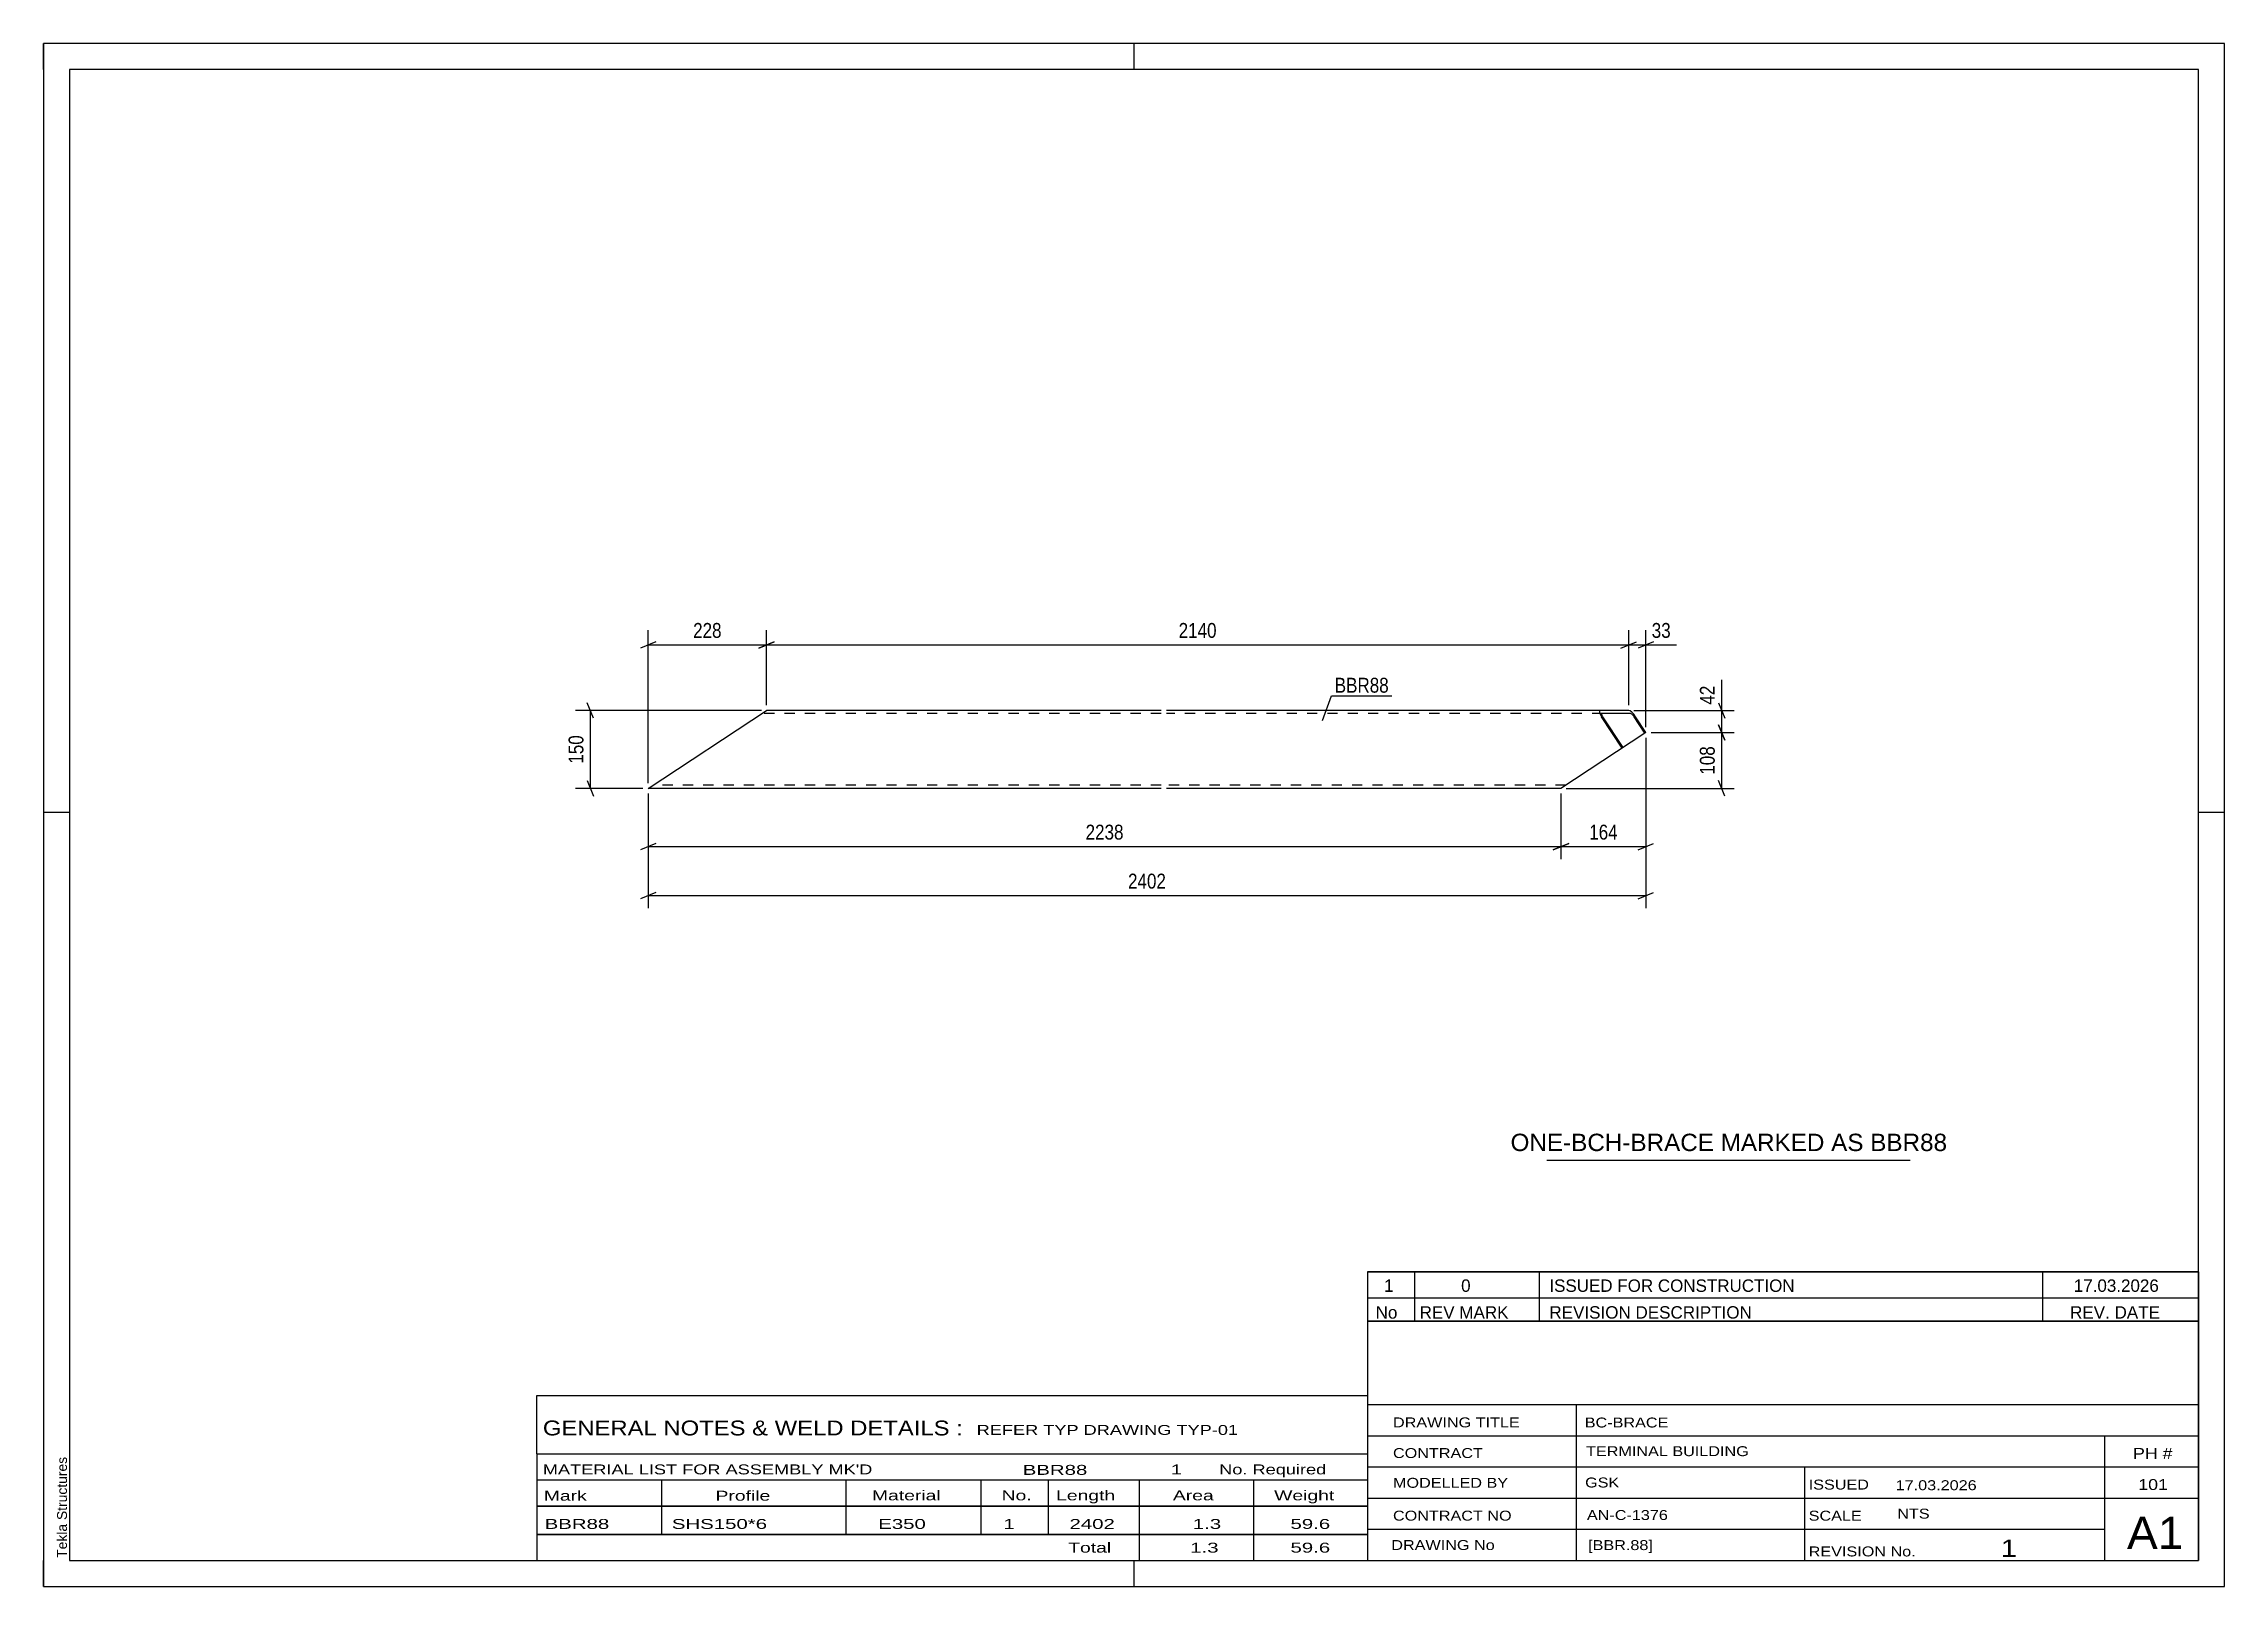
# Model space of a CAD drawing. Header units: millimetres. Extents: x 0 to 420, y 0 to 297.
import ezdxf

# ---------------------------------------------------------------- set-up
doc = ezdxf.new("R2010")
doc.units = ezdxf.units.MM
doc.linetypes.add('DXK_LINE_DOT2', pattern=[3.9198, 1.9599, -1.9599])
doc.styles.add('Arial', font='ARIAL.TTF', dxfattribs={"height": 0.2})
doc.styles.add('Arial Narrow', font='ARIALN.TTF', dxfattribs={"height": 0.2})

# ---------------------------------------------------------------- blocks, each defined once
blk = doc.blocks.new('Unknown-580639498-1162')
at = {"color": 5, "linetype": 'Continuous'}
for p, q in [((420, 297), (0, 297)), ((0, 297), (0, 0)), ((0, 292), (0, 297)), ((210, 292), (210, 297)), ((420, 0), (420, 297)), ((415, 292), (5, 292)), ((5, 292), (5, 5)), ((415, 5), (415, 292)), ((5, 149), (0, 149)), ((420, 149), (415, 149)), ((0, 0), (0, 5)), ((5, 5), (415, 5)), ((210, 0), (210, 5)), ((0, 0), (420, 0))]:
    blk.add_line(p, q, dxfattribs=at)
at = {"color": 174, "linetype": 'Continuous', "style": 'Arial'}
blk.add_text('Tekla Structures', height=1.9102, rotation=90, dxfattribs=at).set_placement((4.5, 5.5))
blk = doc.blocks.new('Part-580639498-1309 - 1303')
at = {"color": 2, "linetype": 'Continuous'}
for p, q in [((116.43, 153.62), (139.23, 168.62)), ((215.23, 168.62), (139.23, 168.62)), ((299.78, 168.62), (216.23, 168.62)), ((299.78, 168.62), (299.64, 168.53)), ((299.64, 168.53), (299.64, 168.27)), ((299.64, 168.27), (299.78, 167.88)), ((305.27, 168.62), (299.78, 168.62)), ((300.1, 167.98), (300.17, 168.02)), ((305.66, 168.02), (300.17, 168.02)), ((305.53, 168.53), (305.27, 168.62)), ((305.87, 168.27), (305.53, 168.53)), ((305.66, 168.02), (305.79, 167.98)), ((306.24, 167.88), (305.87, 168.27)), ((308.4, 164.26), (292.23, 153.62)), ((299.78, 167.88), (300.05, 167.42)), ((304.02, 161.38), (300.05, 167.42)), ((300.11, 167.85), (300.1, 167.98)), ((300.18, 167.65), (300.11, 167.85)), ((300.31, 167.42), (300.18, 167.65)), ((304.21, 161.5), (300.31, 167.42)), ((305.79, 167.98), (305.96, 167.85)), ((305.96, 167.85), (306.15, 167.65)), ((306.15, 167.65), (306.32, 167.42)), ((306.58, 167.42), (306.24, 167.88)), ((308.4, 164.26), (306.32, 167.42)), ((308.58, 164.38), (306.58, 167.42)), ((308.58, 164.38), (308.4, 164.26)), ((215.23, 153.62), (116.43, 153.62)), ((292.23, 153.62), (216.23, 153.62))]:
    blk.add_line(p, q, dxfattribs=at)
at = {"color": 7, "linetype": 'DXK_LINE_DOT2'}
for p, q in [((215.23, 168.02), (138.32, 168.02)), ((300.17, 168.02), (216.23, 168.02)), ((117.34, 154.22), (117.41, 154.27)), ((215.23, 154.22), (117.34, 154.22)), ((293.15, 154.22), (216.23, 154.22))]:
    blk.add_line(p, q, dxfattribs=at)
blk = doc.blocks.new('StraightDimension-580639498-1352 - 1303')
at = {"color": 7, "linetype": 'Continuous'}
for p, q in [((308.58, 163.38), (308.58, 130.59)), ((116.43, 152.62), (116.43, 130.59)), ((117.93, 133.59), (114.93, 132.39)), ((116.43, 132.99), (308.58, 132.99)), ((307.08, 132.39), (310.08, 133.59))]:
    blk.add_line(p, q, dxfattribs=at)
at = {"color": 0}
blk.add_wipeout([(216.76, 133.74), (216.76, 137.94), (208.25, 137.94), (208.25, 133.74)], dxfattribs=at)
at = {"color": 3, "style": 'Arial Narrow'}
blk.add_text('2402', height=2.863, dxfattribs=at).set_placement((208.85, 134.34))
blk = doc.blocks.new('StraightDimension-580639498-1692 - 1303')
at = {"color": 7, "linetype": 'Continuous'}
for p, q in [((140.73, 181.85), (137.73, 180.65)), ((139.23, 169.62), (139.23, 184.1)), ((139.23, 181.25), (305.27, 181.25)), ((303.77, 180.65), (306.77, 181.85)), ((305.27, 169.62), (305.27, 184.1))]:
    blk.add_line(p, q, dxfattribs=at)
at = {"color": 0}
blk.add_wipeout([(226.51, 182), (226.51, 186.2), (218, 186.2), (218, 182)], dxfattribs=at)
at = {"color": 3, "style": 'Arial Narrow'}
blk.add_text('2140', height=2.863, dxfattribs=at).set_placement((218.6, 182.6))
blk = doc.blocks.new('StraightDimension-580639498-1628 - 1303')
at = {"color": 7, "linetype": 'Continuous'}
for p, q in [((308.58, 163.38), (308.58, 140.02)), ((292.23, 152.62), (292.23, 140.02)), ((293.73, 143.02), (290.73, 141.82)), ((307.08, 141.82), (310.08, 143.02)), ((292.23, 142.42), (308.58, 142.42))]:
    blk.add_line(p, q, dxfattribs=at)
at = {"color": 0}
blk.add_wipeout([(303.75, 143.17), (303.75, 147.37), (297.07, 147.37), (297.07, 143.17)], dxfattribs=at)
at = {"color": 3, "style": 'Arial Narrow'}
blk.add_text('164', height=2.863, dxfattribs=at).set_placement((297.67, 143.77))
blk = doc.blocks.new('StraightDimension-580639498-1341 - 1303')
at = {"color": 7, "linetype": 'Continuous'}
for p, q in [((138.23, 168.62), (102.46, 168.62)), ((105.91, 167.12), (104.71, 170.12)), ((105.31, 153.62), (105.31, 168.62)), ((115.43, 153.62), (102.46, 153.62)), ((104.71, 155.12), (105.91, 152.12))]:
    blk.add_line(p, q, dxfattribs=at)
at = {"color": 0}
blk.add_wipeout([(104.56, 164.46), (100.36, 164.46), (100.36, 157.78), (104.56, 157.78)], dxfattribs=at)
at = {"color": 3, "style": 'Arial Narrow'}
blk.add_text('150', height=2.863, rotation=90.0002, dxfattribs=at).set_placement((103.96, 158.38))
blk = doc.blocks.new('StraightDimension-580639498-1693 - 1303')
at = {"color": 7, "linetype": 'Continuous'}
for p, q in [((117.93, 181.85), (114.93, 180.65)), ((116.43, 154.62), (116.43, 184.1)), ((116.43, 181.25), (139.23, 181.25)), ((137.73, 180.65), (140.73, 181.85)), ((139.23, 169.62), (139.23, 184.1))]:
    blk.add_line(p, q, dxfattribs=at)
at = {"color": 0}
blk.add_wipeout([(131.17, 182), (131.17, 186.2), (124.49, 186.2), (124.49, 182)], dxfattribs=at)
at = {"color": 3, "style": 'Arial Narrow'}
blk.add_text('228', height=2.863, dxfattribs=at).set_placement((125.09, 182.6))
blk = doc.blocks.new('StraightDimension-580639498-1629 - 1303')
at = {"color": 7, "linetype": 'Continuous'}
for p, q in [((116.43, 152.62), (116.43, 140.02)), ((292.23, 152.62), (292.23, 140.02)), ((117.93, 143.02), (114.93, 141.82)), ((290.73, 141.82), (293.73, 143.02)), ((116.43, 142.42), (292.23, 142.42))]:
    blk.add_line(p, q, dxfattribs=at)
at = {"color": 0}
blk.add_wipeout([(208.59, 143.17), (208.59, 147.37), (200.08, 147.37), (200.08, 143.17)], dxfattribs=at)
at = {"color": 3, "style": 'Arial Narrow'}
blk.add_text('2238', height=2.863, dxfattribs=at).set_placement((200.68, 143.77))
blk = doc.blocks.new('StraightDimension-580639498-1667 - 1303')
at = {"color": 7, "linetype": 'Continuous'}
for p, q in [((306.27, 168.62), (325.59, 168.62)), ((322.59, 170.12), (323.79, 167.12)), ((323.19, 164.38), (323.19, 168.62)), ((309.58, 164.38), (325.59, 164.38)), ((323.79, 162.88), (322.59, 165.88))]:
    blk.add_line(p, q, dxfattribs=at)
at = {"color": 0}
blk.add_wipeout([(322.44, 174), (318.24, 174), (318.24, 169.15), (322.44, 169.15)], dxfattribs=at)
at = {"color": 7, "linetype": 'Continuous'}
blk.add_line((323.19, 168.62), (323.19, 174.53), dxfattribs=at)
blk.add_line((323.19, 168.62), (323.19, 174.53), dxfattribs=at)
at = {"color": 3, "style": 'Arial Narrow'}
blk.add_text('42', height=2.863, rotation=90.0002, dxfattribs=at).set_placement((321.84, 169.75))
blk = doc.blocks.new('StraightDimension-580639498-1668 - 1303')
at = {"color": 7, "linetype": 'Continuous'}
for p, q in [((309.58, 164.38), (325.59, 164.38)), ((322.59, 165.88), (323.79, 162.88)), ((323.19, 153.62), (323.19, 164.38)), ((293.23, 153.62), (325.59, 153.62)), ((323.79, 152.12), (322.59, 155.12))]:
    blk.add_line(p, q, dxfattribs=at)
at = {"color": 0}
blk.add_wipeout([(322.44, 162.34), (318.24, 162.34), (318.24, 155.66), (322.44, 155.66)], dxfattribs=at)
at = {"color": 3, "style": 'Arial Narrow'}
blk.add_text('108', height=2.863, rotation=90.0002, dxfattribs=at).set_placement((321.84, 156.26))
blk = doc.blocks.new('StraightDimension-580639498-1691 - 1303')
at = {"color": 7, "linetype": 'Continuous'}
for p, q in [((303.77, 180.65), (306.77, 181.85)), ((305.27, 169.62), (305.27, 184.1)), ((305.27, 181.25), (308.58, 181.25)), ((310.08, 181.85), (307.08, 180.65)), ((308.58, 165.38), (308.58, 184.1))]:
    blk.add_line(p, q, dxfattribs=at)
at = {"color": 0}
blk.add_wipeout([(313.97, 182), (313.97, 186.2), (309.11, 186.2), (309.11, 182)], dxfattribs=at)
at = {"color": 7, "linetype": 'Continuous'}
blk.add_line((308.58, 181.25), (314.49, 181.25), dxfattribs=at)
blk.add_line((308.58, 181.25), (314.49, 181.25), dxfattribs=at)
at = {"color": 3, "style": 'Arial Narrow'}
blk.add_text('33', height=2.863, dxfattribs=at).set_placement((309.71, 182.6))
blk = doc.blocks.new('Unknown-580639498-2078')
at = {"color": 7, "linetype": 'Continuous'}
blk.add_line((289.5, 82.05), (359.5, 82.05), dxfattribs=at)
at = {"color": 7, "style": 'Arial'}
blk.add_text('ONE-BCH-BRACE MARKED AS BBR88', height=3.3428, dxfattribs=at).set_placement((282.52, 83.8))
blk = doc.blocks.new('Unknown-580639498-2075')
at = {"color": 7, "linetype": 'Continuous'}
for p, q in [((255, 51.05), (255, 5)), ((255, 51.05), (415, 51.05)), ((415, 51), (415, 5)), ((255, 35), (415, 35)), ((295.14, 35), (295.14, 5)), ((255, 29), (415, 29)), ((397, 5.05), (397, 29.05)), ((255, 23), (415, 23)), ((339.14, 23), (339.14, 5)), ((255, 17), (415, 17)), ((255, 11), (397, 11)), ((255, 5), (415, 5))]:
    blk.add_line(p, q, dxfattribs=at)
at = {"color": 7, "style": 'Arial Narrow'}
for s, height, width, p in [('DRAWING TITLE', 1.9089, 1.425378, (259.88, 30.61)), ('BC-BRACE', 1.909, 1.425378, (296.81, 30.59)), ('CONTRACT', 1.909, 1.425378, (259.88, 24.71)), ('TERMINAL BUILDING', 1.9089, 1.425378, (297.06, 25.07)), ('MODELLED BY', 1.9089, 1.425378, (259.88, 18.98)), ('GSK', 1.909, 1.425378, (296.88, 19.04)), ('ISSUED', 1.909, 1.425378, (339.94, 18.64)), ('17.03.2026', 1.909, 1.425378, (356.69, 18.52)), ('CONTRACT NO', 1.9089, 1.425378, (259.88, 12.66)), ('AN-C-1376', 1.909, 1.425378, (297.23, 12.78)), ('SCALE', 1.909, 1.425378, (339.94, 12.65)), ('A1', 6.204, 1.25, (401.24, 7.2)), ('DRAWING No', 1.909, 1.425378, (259.56, 7)), ('[BBR.88]', 1.909, 1.425378, (297.46, 6.99)), ('1', 3.34, 1.5, (376.91, 5.68)), ('REVISION No.', 1.9089, 1.425378, (339.94, 5.77))]:
    blk.add_text(s, height=height, dxfattribs=dict(at, width=width)).set_placement(p)
at = {"color": 7, "linetype": 'Continuous', "style": 'Arial Narrow'}
for s, height, width, p in [('PH #', 2.1, 1.42538, (402.4, 24.55)), ('101', 2.1, 1.42538, (403.41, 18.55)), ('NTS', 1.909, 1.425378, (357, 13.05))]:
    blk.add_text(s, height=height, dxfattribs=dict(at, width=width)).set_placement(p)
blk = doc.blocks.new('Unknown-580639498-2076')
at = {"color": 7, "linetype": 'Continuous'}
for p, q in [((255, 60.55), (415, 60.55)), ((415, 60.55), (255, 60.55)), ((255, 60.55), (255, 55.55)), ((264, 60.55), (264, 55.55)), ((288, 60.55), (288, 55.55)), ((385, 60.55), (385, 55.55)), ((415, 60.55), (415, 55.55)), ((255, 55.55), (415, 55.55)), ((255, 55.55), (255, 51.05)), ((255, 55.55), (415, 55.55)), ((264, 55.55), (264, 51.05)), ((288, 55.55), (288, 51.05)), ((385, 55.55), (385, 51.05)), ((415, 55.55), (415, 51.05)), ((415, 51.05), (255, 51.05))]:
    blk.add_line(p, q, dxfattribs=at)
at = {"color": 7, "linetype": 'Continuous', "style": 'Arial Narrow'}
for s, height, width, p in [('1', 2.39, 1.196471, (258.16, 56.7)), ('0', 2.39, 1.196471, (273, 56.7)), ('ISSUED FOR CONSTRUCTION', 2.3861, 1.196471, (290, 56.7)), ('17.03.2026', 2.386, 1.196471, (391, 56.7)), ('No', 2.386, 1.2, (256.54, 51.55)), ('REV MARK', 2.386, 1.2, (265, 51.55)), ('REVISION DESCRIPTION', 2.3861, 1.2, (290, 51.55)), ('REV. DATE', 2.386, 1.2, (390.28, 51.55))]:
    blk.add_text(s, height=height, dxfattribs=dict(at, width=width)).set_placement(p)
blk = doc.blocks.new('Unknown-580639498-2077')
at = {"color": 7, "linetype": 'Continuous'}
for p, q in [((95, 36.75), (255, 36.75)), ((95, 25.5), (95, 36.75)), ((255, 36.75), (255, 25.5)), ((95, 25.5), (255, 25.5)), ((95, 25.5), (95, 20.5)), ((255, 25.5), (255, 20.5)), ((95, 20.5), (255, 20.5)), ((95, 20.5), (95, 15.5)), ((119, 20.5), (119, 15.5)), ((154.5, 20.5), (154.5, 15.5)), ((180.5, 20.5), (180.5, 15.5)), ((193.5, 20.5), (193.5, 15.5)), ((211, 20.5), (211, 15.5)), ((233, 20.5), (233, 15.5)), ((255, 20.5), (255, 15.5)), ((95, 15.5), (255, 15.5)), ((95, 15.45), (95, 10.05)), ((95, 15.45), (255, 15.45)), ((119, 15.5), (119, 10)), ((154.5, 15.5), (154.5, 10)), ((180.5, 15.5), (180.5, 10)), ((193.5, 15.5), (193.5, 10)), ((211, 15.5), (211, 10)), ((233, 15.5), (233, 10)), ((255, 15.45), (255, 10.05)), ((95, 10.05), (255, 10.05)), ((95, 10), (255, 10)), ((95, 10), (95, 5)), ((211, 10), (211, 5)), ((233, 10), (233, 5)), ((255, 10), (255, 5)), ((95, 5), (255, 5))]:
    blk.add_line(p, q, dxfattribs=at)
at = {"color": 7, "style": 'Arial Narrow'}
for s, height, width, p in [('GENERAL NOTES & WELD DETAILS :', 2.8633, 1.4, (96.15, 29.06)), ('REFER TYP DRAWING TYP-01', 1.9089, 1.6, (179.7, 29.16)), ("MATERIAL LIST FOR ASSEMBLY MK'D", 1.9089, 1.6, (96.15, 21.56)), ('BBR88', 1.909, 1.794707, (188.57, 21.47)), ('1', 1.91, 1.794707, (217.08, 21.56)), ('No. Required', 1.9089, 1.6, (226.41, 21.56)), ('Mark', 1.909, 1.7, (96.34, 16.5)), ('Profile', 1.909, 1.7, (129.41, 16.5)), ('Material', 1.909, 1.7, (159.54, 16.56)), ('No.', 1.909, 1.7, (184.5, 16.56)), ('Length', 1.909, 1.7, (195, 16.56)), ('Area', 1.909, 1.7, (217.5, 16.56)), ('Weight', 1.909, 1.7, (237, 16.56))]:
    blk.add_text(s, height=height, dxfattribs=dict(at, width=width)).set_placement(p)
at = {"color": 7, "linetype": 'Continuous', "style": 'Arial Narrow'}
for s, height, width, p in [('BBR88', 1.909, 1.794707, (96.5, 11.06)), ('SHS150*6', 1.909, 1.794707, (121, 11.06)), ('E350', 1.909, 1.794707, (160.74, 11.06)), ('1', 1.91, 1.794707, (184.86, 11.06)), ('2402', 1.909, 1.794707, (197.58, 11.06)), ('1.3', 1.909, 1.794707, (221.32, 11.06)), ('59.6', 1.909, 1.794707, (240.14, 11.06)), ('Total', 1.909, 1.7, (197.33, 6.5)), ('1.3', 1.909, 1.794707, (220.83, 6.5)), ('59.6', 1.909, 1.794707, (240.14, 6.5))]:
    blk.add_text(s, height=height, dxfattribs=dict(at, width=width)).set_placement(p)
blk = doc.blocks.new('Mark-580639498-1305 - 1303')
at = {"color": 0}
blk.add_wipeout([(259.08, 172.05), (259.08, 175.05), (248.66, 175.05), (248.66, 172.05)], dxfattribs=at)
blk.add_wipeout([(259.08, 172.05), (259.08, 175.05), (248.66, 175.05), (248.66, 172.05)], dxfattribs=at)
at = {"color": 30, "linetype": 'Continuous'}
for p, q in [((246.32, 166.72), (248.06, 171.45)), ((248.06, 171.45), (259.68, 171.45))]:
    blk.add_line(p, q, dxfattribs=at)
at = {"color": 3, "style": 'Arial Narrow'}
blk.add_text('BBR88', height=2.863, dxfattribs=at).set_placement((248.66, 172.05))

msp = doc.modelspace()

# ---------------------------------------------------------------- block references
for name in ['Unknown-580639498-1162', 'Part-580639498-1309 - 1303', 'Unknown-580639498-2078', 'Unknown-580639498-2076', 'Unknown-580639498-2075', 'Unknown-580639498-2077']:
    msp.add_blockref(name, (0, 0))

# ---------------------------------------------------------------- next in the draw order: block references
for name in ['StraightDimension-580639498-1692 - 1303', 'StraightDimension-580639498-1352 - 1303']:
    msp.add_blockref(name, (0, 0))

# ---------------------------------------------------------------- next in the draw order: block references
for name in ['Mark-580639498-1305 - 1303', 'StraightDimension-580639498-1341 - 1303', 'StraightDimension-580639498-1628 - 1303']:
    msp.add_blockref(name, (0, 0))

# ---------------------------------------------------------------- next in the draw order: block references
for name in ['StraightDimension-580639498-1693 - 1303', 'StraightDimension-580639498-1667 - 1303']:
    msp.add_blockref(name, (0, 0))

# ---------------------------------------------------------------- next in the draw order: block references
msp.add_blockref('StraightDimension-580639498-1629 - 1303', (0, 0))

# ---------------------------------------------------------------- next in the draw order: block references
msp.add_blockref('StraightDimension-580639498-1668 - 1303', (0, 0))

# ---------------------------------------------------------------- next in the draw order: block references
msp.add_blockref('StraightDimension-580639498-1691 - 1303', (0, 0))

doc.saveas('drawing.dxf')
